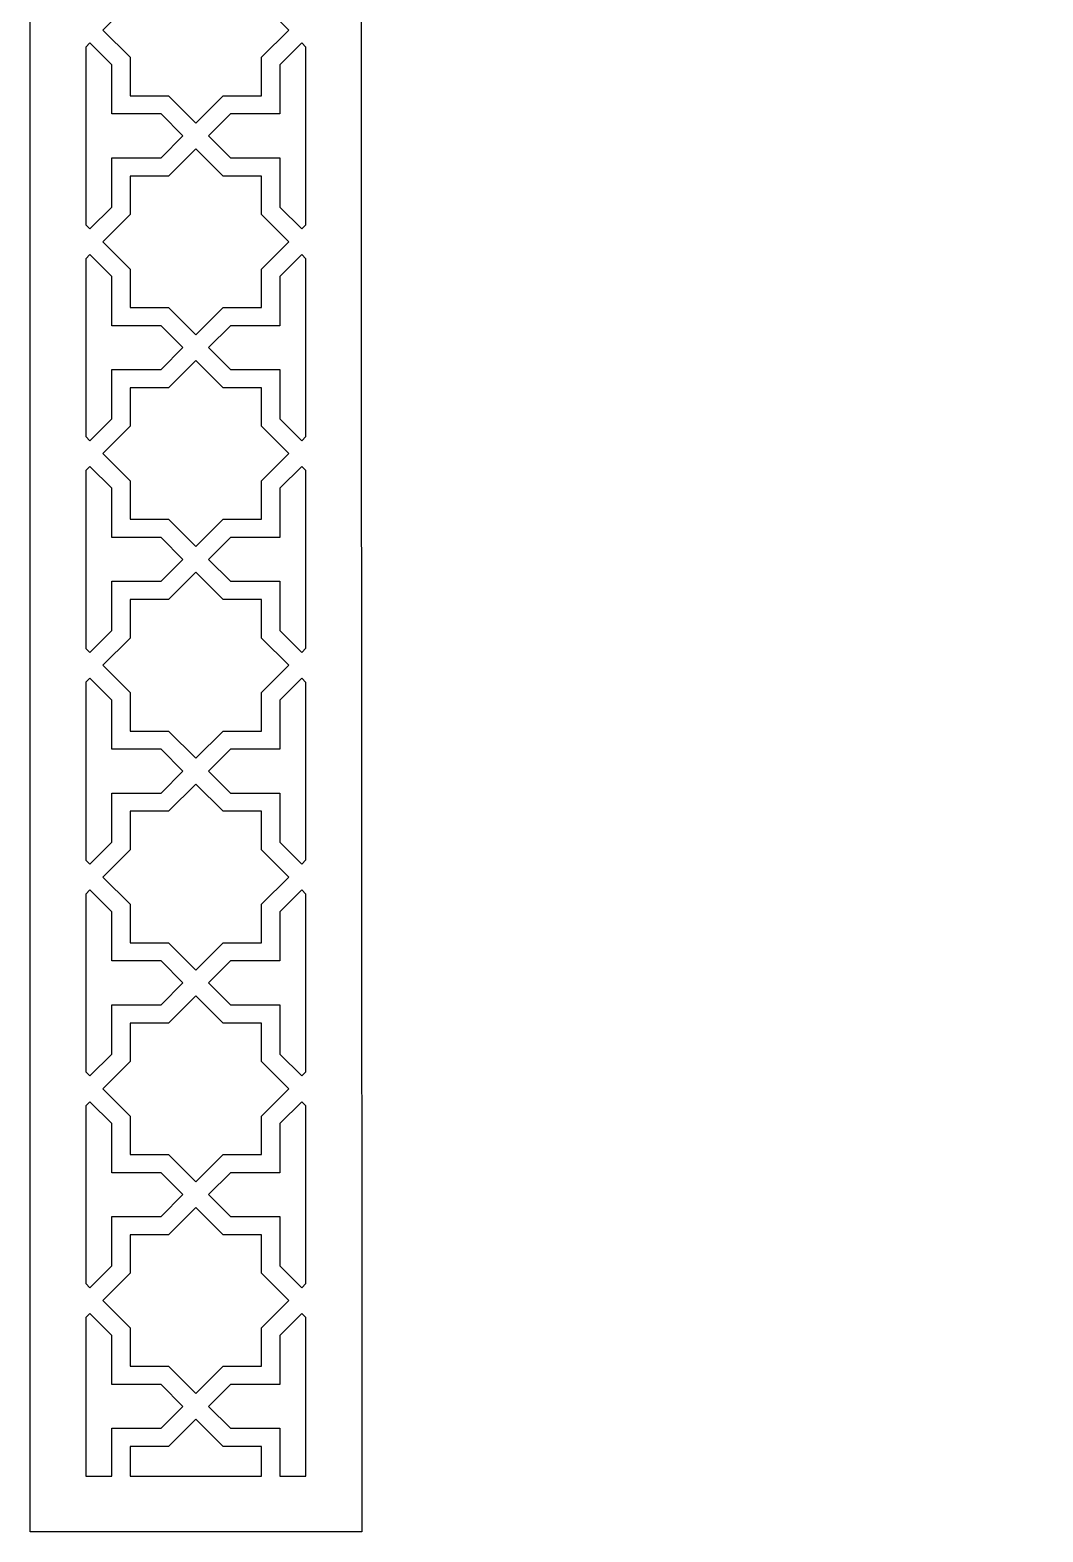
# Model space of a CAD drawing. Header units: millimetres. Extents: x -71 to 72, y -100 to 100.
# Drawn here: x -71.3 to 0.2, y -99.8 to 6.1 of the extents above; entities that cross this region are included whole.
import ezdxf

# ---------------------------------------------------------------- set-up
doc = ezdxf.new("R2010")
doc.units = ezdxf.units.MM
doc.header["$MEASUREMENT"] = 0
doc.layers.add('layer 1', color=7, linetype='Continuous')

msp = doc.modelspace()

# ---------------------------------------------------------------- linework, layer by layer
at = {"layer": 'layer 1', "color": 250}
for points, knots in [([(-71.2611, 100.1639), (-71.2611, 78.5156), (-71.2611, -66.9127), (-71.2611, -99.8361), (-71.2611, -99.8361), (-68.6245, -99.8361), (-50.7759, -99.8361), (-47.8685, -99.8361), (-47.8685, -99.8361), (-47.8685, 31.6089), (-48.193, 22.2317), (-47.2222, 26.9088), (-47.2222, 26.9088), (-47.2222, 26.9088), (-47.2222, 26.9088), (-47.2222, 26.9088), (-47.2222, 26.9088), (-46.9427, 28.2565), (-46.5496, 29.6513), (-46.1272, 30.8476), (-46.1272, 30.8476), (-46.1272, 30.8476), (-46.1273, 30.8476), (-46.1273, 30.8476), (-46.1273, 30.8476), (-44.639, 35.0647), (-42.3105, 38.7664), (-39.261, 41.8388), (-39.261, 41.8388), (-39.261, 41.8388), (-39.2611, 41.8388), (-39.2611, 41.8388), (-39.2611, 41.8388), (-37.6379, 43.4739), (-35.7635, 44.9189), (-33.8681, 46.2128), (-33.8681, 46.2128), (-33.8681, 46.2128), (-33.8681, 46.2128), (-33.8681, 46.2128), (-33.8681, 46.2128), (-21.5949, 54.5959), (-9.592, 54.6717), (0.1676, 66.4337), (0.1676, 66.4337), (1.6574, 64.6384), (3.2001, 63.1225), (4.7854, 61.801), (4.7854, 61.801), (4.7854, 61.801), (4.7854, 61.801), (4.7854, 61.801), (4.7854, 61.801), (9.9113, 57.5289), (15.3444, 55.4221), (21.4634, 52.8345), (21.4634, 52.8345), (21.4634, 52.8345), (21.4634, 52.8345), (21.4634, 52.8345), (21.4634, 52.8345), (26.3155, 50.7831), (30.1837, 48.9582), (34.2029, 46.2128), (34.2029, 46.2128), (34.2029, 46.2128), (34.2029, 46.2128), (34.2029, 46.2128), (34.2029, 46.2128), (34.7776, 45.8202), (35.3529, 45.4149), (35.9287, 44.9834), (35.9287, 44.9834), (35.9287, 44.9834), (35.9287, 44.9838), (35.9287, 44.9838), (35.9287, 44.9838), (37.4174, 43.8686), (38.717, 42.7242), (39.5961, 41.8388), (39.5961, 41.8388), (39.5961, 41.8388), (39.5958, 41.8388), (39.5958, 41.8388), (39.5958, 41.8388), (43.6492, 37.755), (46.3783, 32.5921), (47.5573, 26.9088), (47.5573, 26.9088), (47.5573, 26.9088), (47.5569, 26.9088), (47.5569, 26.9088), (47.5569, 26.9088), (48.4293, 22.7055), (48.2032, 32.2608), (48.2032, -99.8361), (48.2032, -99.8361), (61.7541, -99.8361), (57.9819, -99.8361), (71.5959, -99.8361), (71.5959, -99.8361), (71.5959, -92.9121), (71.5959, 92.2475), (71.5959, 100.1639), (71.5959, 100.1639), (65.1941, 100.1639), (-65.1562, 100.1639), (-71.2611, 100.1639)], [0, 0, 0, 0, 0.03571429, 0.03571429, 0.03571429, 0.03571429, 0.07142857, 0.07142857, 0.07142857, 0.07142857, 0.10714286, 0.10714286, 0.10714286, 0.10714286, 0.14285714, 0.14285714, 0.14285714, 0.14285714, 0.17857143, 0.17857143, 0.17857143, 0.17857143, 0.21428571, 0.21428571, 0.21428571, 0.21428571, 0.25, 0.25, 0.25, 0.25, 0.28571429, 0.28571429, 0.28571429, 0.28571429, 0.32142857, 0.32142857, 0.32142857, 0.32142857, 0.35714286, 0.35714286, 0.35714286, 0.35714286, 0.39285714, 0.39285714, 0.39285714, 0.39285714, 0.42857143, 0.42857143, 0.42857143, 0.42857143, 0.46428571, 0.46428571, 0.46428571, 0.46428571, 0.5, 0.5, 0.5, 0.5, 0.53571429, 0.53571429, 0.53571429, 0.53571429, 0.57142857, 0.57142857, 0.57142857, 0.57142857, 0.60714286, 0.60714286, 0.60714286, 0.60714286, 0.64285714, 0.64285714, 0.64285714, 0.64285714, 0.67857143, 0.67857143, 0.67857143, 0.67857143, 0.71428571, 0.71428571, 0.71428571, 0.71428571, 0.75, 0.75, 0.75, 0.75, 0.78571429, 0.78571429, 0.78571429, 0.78571429, 0.82142857, 0.82142857, 0.82142857, 0.82142857, 0.85714286, 0.85714286, 0.85714286, 0.85714286, 0.89285714, 0.89285714, 0.89285714, 0.89285714, 0.92857143, 0.92857143, 0.92857143, 0.92857143, 1, 1, 1, 1]), ([(-53.0129, 6.0576), (-53.0129, 6.0576), (-54.9334, 4.1367), (-54.9334, 4.1367), (-54.9334, 4.1367), (-54.9334, 4.1367), (-54.9334, 1.4238), (-54.9334, 1.4238), (-54.9334, 1.4238), (-54.9334, 1.4238), (-57.6509, 1.4238), (-57.6509, 1.4238), (-57.6509, 1.4238), (-57.6509, 1.4238), (-59.5716, -0.4971), (-59.5716, -0.4971), (-59.5716, -0.4971), (-59.5716, -0.4971), (-61.4925, 1.4238), (-61.4925, 1.4238), (-61.4925, 1.4238), (-61.4925, 1.4238), (-64.2055, 1.4238), (-64.2055, 1.4238), (-64.2055, 1.4238), (-64.2055, 1.4238), (-64.2055, 4.1367), (-64.2055, 4.1367), (-64.2055, 4.1367), (-64.2055, 4.1367), (-66.1262, 6.0576), (-66.1262, 6.0576), (-66.1262, 6.0576), (-66.1262, 6.0576), (-64.2055, 7.9781), (-64.2055, 7.9781), (-64.2055, 7.9781), (-64.2055, 7.9781), (-64.2055, 10.6955), (-64.2055, 10.6955), (-64.2055, 10.6955), (-64.2055, 10.6955), (-61.4925, 10.6955), (-61.4925, 10.6955), (-61.4925, 10.6955), (-61.4925, 10.6955), (-59.5716, 12.6164), (-59.5716, 12.6164), (-59.5716, 12.6164), (-59.5716, 12.6164), (-57.6509, 10.6955), (-57.6509, 10.6955), (-57.6509, 10.6955), (-57.6509, 10.6955), (-54.9334, 10.6955), (-54.9334, 10.6955), (-54.9334, 10.6955), (-54.9334, 10.6955), (-54.9334, 7.9781), (-54.9334, 7.9781), (-54.9334, 7.9781), (-54.9334, 7.9781), (-53.0129, 6.0576), (-53.0129, 6.0576)], [0, 0, 0, 0, 0.05882353, 0.05882353, 0.05882353, 0.05882353, 0.11764706, 0.11764706, 0.11764706, 0.11764706, 0.17647059, 0.17647059, 0.17647059, 0.17647059, 0.23529412, 0.23529412, 0.23529412, 0.23529412, 0.29411765, 0.29411765, 0.29411765, 0.29411765, 0.35294118, 0.35294118, 0.35294118, 0.35294118, 0.41176471, 0.41176471, 0.41176471, 0.41176471, 0.47058824, 0.47058824, 0.47058824, 0.47058824, 0.52941176, 0.52941176, 0.52941176, 0.52941176, 0.58823529, 0.58823529, 0.58823529, 0.58823529, 0.64705882, 0.64705882, 0.64705882, 0.64705882, 0.70588235, 0.70588235, 0.70588235, 0.70588235, 0.76470588, 0.76470588, 0.76470588, 0.76470588, 0.82352941, 0.82352941, 0.82352941, 0.82352941, 0.88235294, 0.88235294, 0.88235294, 0.88235294, 1, 1, 1, 1]), ([(-67.3232, 4.8616), (-67.3232, 4.8616), (-67.0344, 5.1506), (-67.0344, 5.1506), (-67.0344, 5.1506), (-67.0344, 5.1506), (-65.4892, 3.605), (-65.4892, 3.605), (-65.4892, 3.605), (-65.4892, 3.605), (-65.4892, 0.1401), (-65.4892, 0.1401), (-65.4892, 0.1401), (-65.4892, 0.1401), (-62.024, 0.1401), (-62.024, 0.1401), (-62.024, 0.1401), (-62.024, 0.1401), (-60.4786, -1.4051), (-60.4786, -1.4051), (-60.4786, -1.4051), (-60.4786, -1.4051), (-62.024, -2.9506), (-62.024, -2.9506), (-62.024, -2.9506), (-62.024, -2.9506), (-65.4892, -2.9506), (-65.4892, -2.9506), (-65.4892, -2.9506), (-65.4892, -2.9506), (-65.4892, -6.4202), (-65.4892, -6.4202), (-65.4892, -6.4202), (-65.4892, -6.4202), (-67.0344, -7.9654), (-67.0344, -7.9654), (-67.0344, -7.9654), (-67.0344, -7.9654), (-67.3232, -7.6764), (-67.3232, -7.6764), (-67.3232, -7.6764), (-67.3232, -3.139), (-67.3232, 0.3327), (-67.3232, 4.8616)], [0, 0, 0, 0, 0.08333333, 0.08333333, 0.08333333, 0.08333333, 0.16666667, 0.16666667, 0.16666667, 0.16666667, 0.25, 0.25, 0.25, 0.25, 0.33333333, 0.33333333, 0.33333333, 0.33333333, 0.41666667, 0.41666667, 0.41666667, 0.41666667, 0.5, 0.5, 0.5, 0.5, 0.58333333, 0.58333333, 0.58333333, 0.58333333, 0.66666667, 0.66666667, 0.66666667, 0.66666667, 0.75, 0.75, 0.75, 0.75, 0.83333333, 0.83333333, 0.83333333, 0.83333333, 1, 1, 1, 1]), ([(-51.8062, -7.6669), (-51.8062, -7.6669), (-52.1046, -7.9654), (-52.1046, -7.9654), (-52.1046, -7.9654), (-52.1046, -7.9654), (-53.6498, -6.4202), (-53.6498, -6.4202), (-53.6498, -6.4202), (-53.6498, -6.4202), (-53.6498, -2.9506), (-53.6498, -2.9506), (-53.6498, -2.9506), (-53.6498, -2.9506), (-57.1194, -2.9506), (-57.1194, -2.9506), (-57.1194, -2.9506), (-57.1194, -2.9506), (-58.6646, -1.4051), (-58.6646, -1.4051), (-58.6646, -1.4051), (-58.6646, -1.4051), (-57.1194, 0.1401), (-57.1194, 0.1401), (-57.1194, 0.1401), (-57.1194, 0.1401), (-53.6498, 0.1401), (-53.6498, 0.1401), (-53.6498, 0.1401), (-53.6498, 0.1401), (-53.6498, 3.605), (-53.6498, 3.605), (-53.6498, 3.605), (-53.6498, 3.605), (-52.1046, 5.1506), (-52.1046, 5.1506), (-52.1046, 5.1506), (-52.1046, 5.1506), (-51.8062, 4.8521), (-51.8062, 4.8521), (-51.8062, 4.8521), (-51.8062, 0.3168), (-51.8062, -3.1475), (-51.8062, -7.6669)], [0, 0, 0, 0, 0.08333333, 0.08333333, 0.08333333, 0.08333333, 0.16666667, 0.16666667, 0.16666667, 0.16666667, 0.25, 0.25, 0.25, 0.25, 0.33333333, 0.33333333, 0.33333333, 0.33333333, 0.41666667, 0.41666667, 0.41666667, 0.41666667, 0.5, 0.5, 0.5, 0.5, 0.58333333, 0.58333333, 0.58333333, 0.58333333, 0.66666667, 0.66666667, 0.66666667, 0.66666667, 0.75, 0.75, 0.75, 0.75, 0.83333333, 0.83333333, 0.83333333, 0.83333333, 1, 1, 1, 1]), ([(-53.0129, -8.8723), (-53.0129, -8.8723), (-54.9334, -10.7932), (-54.9334, -10.7932), (-54.9334, -10.7932), (-54.9334, -10.7932), (-54.9334, -13.5061), (-54.9334, -13.5061), (-54.9334, -13.5061), (-54.9334, -13.5061), (-57.6509, -13.5061), (-57.6509, -13.5061), (-57.6509, -13.5061), (-57.6509, -13.5061), (-59.5716, -15.427), (-59.5716, -15.427), (-59.5716, -15.427), (-59.5716, -15.427), (-61.4925, -13.5061), (-61.4925, -13.5061), (-61.4925, -13.5061), (-61.4925, -13.5061), (-64.2055, -13.5061), (-64.2055, -13.5061), (-64.2055, -13.5061), (-64.2055, -13.5061), (-64.2055, -10.7932), (-64.2055, -10.7932), (-64.2055, -10.7932), (-64.2055, -10.7932), (-66.1262, -8.8723), (-66.1262, -8.8723), (-66.1262, -8.8723), (-66.1262, -8.8723), (-64.2055, -6.9515), (-64.2055, -6.9515), (-64.2055, -6.9515), (-64.2055, -6.9515), (-64.2055, -4.234), (-64.2055, -4.234), (-64.2055, -4.234), (-64.2055, -4.234), (-61.4925, -4.234), (-61.4925, -4.234), (-61.4925, -4.234), (-61.4925, -4.234), (-59.5716, -2.3135), (-59.5716, -2.3135), (-59.5716, -2.3135), (-59.5716, -2.3135), (-57.6509, -4.234), (-57.6509, -4.234), (-57.6509, -4.234), (-57.6509, -4.234), (-54.9334, -4.234), (-54.9334, -4.234), (-54.9334, -4.234), (-54.9334, -4.234), (-54.9334, -6.9515), (-54.9334, -6.9515), (-54.9334, -6.9515), (-54.9334, -6.9515), (-53.0129, -8.8723), (-53.0129, -8.8723)], [0, 0, 0, 0, 0.05882353, 0.05882353, 0.05882353, 0.05882353, 0.11764706, 0.11764706, 0.11764706, 0.11764706, 0.17647059, 0.17647059, 0.17647059, 0.17647059, 0.23529412, 0.23529412, 0.23529412, 0.23529412, 0.29411765, 0.29411765, 0.29411765, 0.29411765, 0.35294118, 0.35294118, 0.35294118, 0.35294118, 0.41176471, 0.41176471, 0.41176471, 0.41176471, 0.47058824, 0.47058824, 0.47058824, 0.47058824, 0.52941176, 0.52941176, 0.52941176, 0.52941176, 0.58823529, 0.58823529, 0.58823529, 0.58823529, 0.64705882, 0.64705882, 0.64705882, 0.64705882, 0.70588235, 0.70588235, 0.70588235, 0.70588235, 0.76470588, 0.76470588, 0.76470588, 0.76470588, 0.82352941, 0.82352941, 0.82352941, 0.82352941, 0.88235294, 0.88235294, 0.88235294, 0.88235294, 1, 1, 1, 1]), ([(-67.3232, -10.0683), (-67.3232, -10.0683), (-67.0344, -9.7793), (-67.0344, -9.7793), (-67.0344, -9.7793), (-67.0344, -9.7793), (-65.4892, -11.3245), (-65.4892, -11.3245), (-65.4892, -11.3245), (-65.4892, -11.3245), (-65.4892, -14.7898), (-65.4892, -14.7898), (-65.4892, -14.7898), (-65.4892, -14.7898), (-62.024, -14.7898), (-62.024, -14.7898), (-62.024, -14.7898), (-62.024, -14.7898), (-60.4786, -16.335), (-60.4786, -16.335), (-60.4786, -16.335), (-60.4786, -16.335), (-60.4785, -16.335), (-60.4785, -16.335), (-60.4785, -16.335), (-60.4785, -16.335), (-62.024, -17.8802), (-62.024, -17.8802), (-62.024, -17.8802), (-62.024, -17.8802), (-65.4892, -17.8802), (-65.4892, -17.8802), (-65.4892, -17.8802), (-65.4892, -17.8802), (-65.4892, -21.3497), (-65.4892, -21.3497), (-65.4892, -21.3497), (-65.4892, -21.3497), (-67.0344, -22.8949), (-67.0344, -22.8949), (-67.0344, -22.8949), (-67.0344, -22.8949), (-67.3232, -22.606), (-67.3232, -22.606), (-67.3232, -22.606), (-67.3232, -18.0686), (-67.3232, -14.5969), (-67.3232, -10.0683)], [0, 0, 0, 0, 0.07692308, 0.07692308, 0.07692308, 0.07692308, 0.15384615, 0.15384615, 0.15384615, 0.15384615, 0.23076923, 0.23076923, 0.23076923, 0.23076923, 0.30769231, 0.30769231, 0.30769231, 0.30769231, 0.38461538, 0.38461538, 0.38461538, 0.38461538, 0.46153846, 0.46153846, 0.46153846, 0.46153846, 0.53846154, 0.53846154, 0.53846154, 0.53846154, 0.61538462, 0.61538462, 0.61538462, 0.61538462, 0.69230769, 0.69230769, 0.69230769, 0.69230769, 0.76923077, 0.76923077, 0.76923077, 0.76923077, 0.84615385, 0.84615385, 0.84615385, 0.84615385, 1, 1, 1, 1]), ([(-51.8062, -22.5968), (-51.8062, -22.5968), (-52.1046, -22.8949), (-52.1046, -22.8949), (-52.1046, -22.8949), (-52.1046, -22.8949), (-53.6498, -21.3497), (-53.6498, -21.3497), (-53.6498, -21.3497), (-53.6498, -21.3497), (-53.6498, -17.8802), (-53.6498, -17.8802), (-53.6498, -17.8802), (-53.6498, -17.8802), (-57.1194, -17.8802), (-57.1194, -17.8802), (-57.1194, -17.8802), (-57.1194, -17.8802), (-58.6646, -16.335), (-58.6646, -16.335), (-58.6646, -16.335), (-58.6646, -16.335), (-57.1194, -14.7898), (-57.1194, -14.7898), (-57.1194, -14.7898), (-57.1194, -14.7898), (-53.6498, -14.7898), (-53.6498, -14.7898), (-53.6498, -14.7898), (-53.6498, -14.7898), (-53.6498, -11.3245), (-53.6498, -11.3245), (-53.6498, -11.3245), (-53.6498, -11.3245), (-52.1046, -9.7793), (-52.1046, -9.7793), (-52.1046, -9.7793), (-52.1046, -9.7793), (-52.1046, -9.7793), (-52.1046, -9.7793), (-52.1046, -9.7793), (-52.1046, -9.7793), (-51.8062, -10.0778), (-51.8062, -10.0778), (-51.8062, -10.0778), (-51.8062, -14.6096), (-51.8062, -18.0664), (-51.8062, -22.5968)], [0, 0, 0, 0, 0.07692308, 0.07692308, 0.07692308, 0.07692308, 0.15384615, 0.15384615, 0.15384615, 0.15384615, 0.23076923, 0.23076923, 0.23076923, 0.23076923, 0.30769231, 0.30769231, 0.30769231, 0.30769231, 0.38461538, 0.38461538, 0.38461538, 0.38461538, 0.46153846, 0.46153846, 0.46153846, 0.46153846, 0.53846154, 0.53846154, 0.53846154, 0.53846154, 0.61538462, 0.61538462, 0.61538462, 0.61538462, 0.69230769, 0.69230769, 0.69230769, 0.69230769, 0.76923077, 0.76923077, 0.76923077, 0.76923077, 0.84615385, 0.84615385, 0.84615385, 0.84615385, 1, 1, 1, 1]), ([(-53.0129, -23.8019), (-53.0129, -23.8019), (-54.9334, -25.7228), (-54.9334, -25.7228), (-54.9334, -25.7228), (-54.9334, -25.7228), (-54.9334, -28.436), (-54.9334, -28.436), (-54.9334, -28.436), (-54.9334, -28.436), (-57.6509, -28.436), (-57.6509, -28.436), (-57.6509, -28.436), (-57.6509, -28.436), (-59.5716, -30.3565), (-59.5716, -30.3565), (-59.5716, -30.3565), (-59.5716, -30.3565), (-61.4925, -28.436), (-61.4925, -28.436), (-61.4925, -28.436), (-61.4925, -28.436), (-64.2055, -28.436), (-64.2055, -28.436), (-64.2055, -28.436), (-64.2055, -28.436), (-64.2055, -25.7228), (-64.2055, -25.7228), (-64.2055, -25.7228), (-64.2055, -25.7228), (-66.1262, -23.8019), (-66.1262, -23.8019), (-66.1262, -23.8019), (-66.1262, -23.8019), (-64.2055, -21.8814), (-64.2055, -21.8814), (-64.2055, -21.8814), (-64.2055, -21.8814), (-64.2055, -19.1639), (-64.2055, -19.1639), (-64.2055, -19.1639), (-64.2055, -19.1639), (-61.4925, -19.1639), (-61.4925, -19.1639), (-61.4925, -19.1639), (-61.4925, -19.1639), (-59.5716, -17.2431), (-59.5716, -17.2431), (-59.5716, -17.2431), (-59.5716, -17.2431), (-57.6509, -19.1639), (-57.6509, -19.1639), (-57.6509, -19.1639), (-57.6509, -19.1639), (-54.9334, -19.1639), (-54.9334, -19.1639), (-54.9334, -19.1639), (-54.9334, -19.1639), (-54.9334, -21.8814), (-54.9334, -21.8814), (-54.9334, -21.8814), (-54.9334, -21.8814), (-53.0129, -23.8019), (-53.0129, -23.8019)], [0, 0, 0, 0, 0.05882353, 0.05882353, 0.05882353, 0.05882353, 0.11764706, 0.11764706, 0.11764706, 0.11764706, 0.17647059, 0.17647059, 0.17647059, 0.17647059, 0.23529412, 0.23529412, 0.23529412, 0.23529412, 0.29411765, 0.29411765, 0.29411765, 0.29411765, 0.35294118, 0.35294118, 0.35294118, 0.35294118, 0.41176471, 0.41176471, 0.41176471, 0.41176471, 0.47058824, 0.47058824, 0.47058824, 0.47058824, 0.52941176, 0.52941176, 0.52941176, 0.52941176, 0.58823529, 0.58823529, 0.58823529, 0.58823529, 0.64705882, 0.64705882, 0.64705882, 0.64705882, 0.70588235, 0.70588235, 0.70588235, 0.70588235, 0.76470588, 0.76470588, 0.76470588, 0.76470588, 0.82352941, 0.82352941, 0.82352941, 0.82352941, 0.88235294, 0.88235294, 0.88235294, 0.88235294, 1, 1, 1, 1]), ([(-67.3232, -24.9978), (-67.3232, -24.9978), (-67.0344, -24.7089), (-67.0344, -24.7089), (-67.0344, -24.7089), (-67.0344, -24.7089), (-65.4892, -26.2544), (-65.4892, -26.2544), (-65.4892, -26.2544), (-65.4892, -26.2544), (-65.4892, -29.7194), (-65.4892, -29.7194), (-65.4892, -29.7194), (-65.4892, -29.7194), (-62.024, -29.7194), (-62.024, -29.7194), (-62.024, -29.7194), (-62.024, -29.7194), (-60.4786, -31.2646), (-60.4786, -31.2646), (-60.4786, -31.2646), (-60.4786, -31.2646), (-62.024, -32.8101), (-62.024, -32.8101), (-62.024, -32.8101), (-62.024, -32.8101), (-65.4892, -32.8101), (-65.4892, -32.8101), (-65.4892, -32.8101), (-65.4892, -32.8101), (-65.4892, -36.2797), (-65.4892, -36.2797), (-65.4892, -36.2797), (-65.4892, -36.2797), (-67.0344, -37.8248), (-67.0344, -37.8248), (-67.0344, -37.8248), (-67.0344, -37.8248), (-67.3232, -37.5359), (-67.3232, -37.5359), (-67.3232, -37.5359), (-67.3232, -32.9985), (-67.3232, -29.5268), (-67.3232, -24.9978)], [0, 0, 0, 0, 0.08333333, 0.08333333, 0.08333333, 0.08333333, 0.16666667, 0.16666667, 0.16666667, 0.16666667, 0.25, 0.25, 0.25, 0.25, 0.33333333, 0.33333333, 0.33333333, 0.33333333, 0.41666667, 0.41666667, 0.41666667, 0.41666667, 0.5, 0.5, 0.5, 0.5, 0.58333333, 0.58333333, 0.58333333, 0.58333333, 0.66666667, 0.66666667, 0.66666667, 0.66666667, 0.75, 0.75, 0.75, 0.75, 0.83333333, 0.83333333, 0.83333333, 0.83333333, 1, 1, 1, 1]), ([(-51.8062, -37.5264), (-51.8062, -37.5264), (-52.1046, -37.8245), (-52.1046, -37.8245), (-52.1046, -37.8245), (-52.1046, -37.8245), (-52.1046, -37.8248), (-52.1046, -37.8248), (-52.1046, -37.8248), (-52.1046, -37.8248), (-53.6498, -36.2797), (-53.6498, -36.2797), (-53.6498, -36.2797), (-53.6498, -36.2797), (-53.6498, -32.8101), (-53.6498, -32.8101), (-53.6498, -32.8101), (-53.6498, -32.8101), (-57.1194, -32.8101), (-57.1194, -32.8101), (-57.1194, -32.8101), (-57.1194, -32.8101), (-58.6646, -31.2646), (-58.6646, -31.2646), (-58.6646, -31.2646), (-58.6646, -31.2646), (-57.1194, -29.7194), (-57.1194, -29.7194), (-57.1194, -29.7194), (-57.1194, -29.7194), (-53.6498, -29.7194), (-53.6498, -29.7194), (-53.6498, -29.7194), (-53.6498, -29.7194), (-53.6498, -26.2544), (-53.6498, -26.2544), (-53.6498, -26.2544), (-53.6498, -26.2544), (-52.1046, -24.7089), (-52.1046, -24.7089), (-52.1046, -24.7089), (-52.1046, -24.7089), (-51.8062, -25.0073), (-51.8062, -25.0073), (-51.8062, -25.0073), (-51.8062, -29.5395), (-51.8062, -32.9964), (-51.8062, -37.5264)], [0, 0, 0, 0, 0.07692308, 0.07692308, 0.07692308, 0.07692308, 0.15384615, 0.15384615, 0.15384615, 0.15384615, 0.23076923, 0.23076923, 0.23076923, 0.23076923, 0.30769231, 0.30769231, 0.30769231, 0.30769231, 0.38461538, 0.38461538, 0.38461538, 0.38461538, 0.46153846, 0.46153846, 0.46153846, 0.46153846, 0.53846154, 0.53846154, 0.53846154, 0.53846154, 0.61538462, 0.61538462, 0.61538462, 0.61538462, 0.69230769, 0.69230769, 0.69230769, 0.69230769, 0.76923077, 0.76923077, 0.76923077, 0.76923077, 0.84615385, 0.84615385, 0.84615385, 0.84615385, 1, 1, 1, 1]), ([(-53.0129, -38.7318), (-53.0129, -38.7318), (-54.9334, -40.6527), (-54.9334, -40.6527), (-54.9334, -40.6527), (-54.9334, -40.6527), (-54.9334, -43.3655), (-54.9334, -43.3655), (-54.9334, -43.3655), (-54.9334, -43.3655), (-57.6509, -43.3655), (-57.6509, -43.3655), (-57.6509, -43.3655), (-57.6509, -43.3655), (-59.5716, -45.2861), (-59.5716, -45.2861), (-59.5716, -45.2861), (-59.5716, -45.2861), (-61.4925, -43.3655), (-61.4925, -43.3655), (-61.4925, -43.3655), (-61.4925, -43.3655), (-64.2055, -43.3655), (-64.2055, -43.3655), (-64.2055, -43.3655), (-64.2055, -43.3655), (-64.2055, -40.6527), (-64.2055, -40.6527), (-64.2055, -40.6527), (-64.2055, -40.6527), (-66.1262, -38.7318), (-66.1262, -38.7318), (-66.1262, -38.7318), (-66.1262, -38.7318), (-64.2055, -36.8113), (-64.2055, -36.8113), (-64.2055, -36.8113), (-64.2055, -36.8113), (-64.2055, -34.0935), (-64.2055, -34.0935), (-64.2055, -34.0935), (-64.2055, -34.0935), (-61.4925, -34.0935), (-61.4925, -34.0935), (-61.4925, -34.0935), (-61.4925, -34.0935), (-59.5716, -32.173), (-59.5716, -32.173), (-59.5716, -32.173), (-59.5716, -32.173), (-57.6509, -34.0935), (-57.6509, -34.0935), (-57.6509, -34.0935), (-57.6509, -34.0935), (-54.9334, -34.0935), (-54.9334, -34.0935), (-54.9334, -34.0935), (-54.9334, -34.0935), (-54.9334, -36.8113), (-54.9334, -36.8113), (-54.9334, -36.8113), (-54.9334, -36.8113), (-53.0129, -38.7318), (-53.0129, -38.7318)], [0, 0, 0, 0, 0.05882353, 0.05882353, 0.05882353, 0.05882353, 0.11764706, 0.11764706, 0.11764706, 0.11764706, 0.17647059, 0.17647059, 0.17647059, 0.17647059, 0.23529412, 0.23529412, 0.23529412, 0.23529412, 0.29411765, 0.29411765, 0.29411765, 0.29411765, 0.35294118, 0.35294118, 0.35294118, 0.35294118, 0.41176471, 0.41176471, 0.41176471, 0.41176471, 0.47058824, 0.47058824, 0.47058824, 0.47058824, 0.52941176, 0.52941176, 0.52941176, 0.52941176, 0.58823529, 0.58823529, 0.58823529, 0.58823529, 0.64705882, 0.64705882, 0.64705882, 0.64705882, 0.70588235, 0.70588235, 0.70588235, 0.70588235, 0.76470588, 0.76470588, 0.76470588, 0.76470588, 0.82352941, 0.82352941, 0.82352941, 0.82352941, 0.88235294, 0.88235294, 0.88235294, 0.88235294, 1, 1, 1, 1]), ([(-67.3232, -39.9277), (-67.3232, -39.9277), (-67.0344, -39.6388), (-67.0344, -39.6388), (-67.0344, -39.6388), (-67.0344, -39.6388), (-65.4892, -41.184), (-65.4892, -41.184), (-65.4892, -41.184), (-65.4892, -41.184), (-65.4892, -44.6493), (-65.4892, -44.6493), (-65.4892, -44.6493), (-65.4892, -44.6493), (-62.024, -44.6493), (-62.024, -44.6493), (-62.024, -44.6493), (-62.024, -44.6493), (-60.4786, -46.1945), (-60.4786, -46.1945), (-60.4786, -46.1945), (-60.4786, -46.1945), (-60.4786, -46.1945), (-60.4786, -46.1945), (-60.4786, -46.1945), (-60.4786, -46.1945), (-62.024, -47.7396), (-62.024, -47.7396), (-62.024, -47.7396), (-62.024, -47.7396), (-65.4892, -47.7396), (-65.4892, -47.7396), (-65.4892, -47.7396), (-65.4892, -47.7396), (-65.4892, -51.2096), (-65.4892, -51.2096), (-65.4892, -51.2096), (-65.4892, -51.2096), (-67.0344, -52.7547), (-67.0344, -52.7547), (-67.0344, -52.7547), (-67.0344, -52.7547), (-67.3232, -52.4658), (-67.3232, -52.4658), (-67.3232, -52.4658), (-67.3232, -47.928), (-67.3232, -44.4648), (-67.3232, -39.9277)], [0, 0, 0, 0, 0.07692308, 0.07692308, 0.07692308, 0.07692308, 0.15384615, 0.15384615, 0.15384615, 0.15384615, 0.23076923, 0.23076923, 0.23076923, 0.23076923, 0.30769231, 0.30769231, 0.30769231, 0.30769231, 0.38461538, 0.38461538, 0.38461538, 0.38461538, 0.46153846, 0.46153846, 0.46153846, 0.46153846, 0.53846154, 0.53846154, 0.53846154, 0.53846154, 0.61538462, 0.61538462, 0.61538462, 0.61538462, 0.69230769, 0.69230769, 0.69230769, 0.69230769, 0.76923077, 0.76923077, 0.76923077, 0.76923077, 0.84615385, 0.84615385, 0.84615385, 0.84615385, 1, 1, 1, 1]), ([(-51.8062, -52.4563), (-51.8062, -52.4563), (-52.1046, -52.7544), (-52.1046, -52.7544), (-52.1046, -52.7544), (-52.1046, -52.7544), (-52.1046, -52.7547), (-52.1046, -52.7547), (-52.1046, -52.7547), (-52.1046, -52.7547), (-53.6498, -51.2096), (-53.6498, -51.2096), (-53.6498, -51.2096), (-53.6498, -51.2096), (-53.6498, -47.7396), (-53.6498, -47.7396), (-53.6498, -47.7396), (-53.6498, -47.7396), (-57.1194, -47.7396), (-57.1194, -47.7396), (-57.1194, -47.7396), (-57.1194, -47.7396), (-58.6646, -46.1945), (-58.6646, -46.1945), (-58.6646, -46.1945), (-58.6646, -46.1945), (-58.6646, -46.1945), (-58.6646, -46.1945), (-58.6646, -46.1945), (-58.6646, -46.1945), (-57.1194, -44.6493), (-57.1194, -44.6493), (-57.1194, -44.6493), (-57.1194, -44.6493), (-53.6498, -44.6493), (-53.6498, -44.6493), (-53.6498, -44.6493), (-53.6498, -44.6493), (-53.6498, -41.184), (-53.6498, -41.184), (-53.6498, -41.184), (-53.6498, -41.184), (-52.1046, -39.6388), (-52.1046, -39.6388), (-52.1046, -39.6388), (-52.1046, -39.6388), (-51.8062, -39.9373), (-51.8062, -39.9373), (-51.8062, -39.9373), (-51.8062, -44.469), (-51.8062, -47.9259), (-51.8062, -52.4563)], [0, 0, 0, 0, 0.07142857, 0.07142857, 0.07142857, 0.07142857, 0.14285714, 0.14285714, 0.14285714, 0.14285714, 0.21428571, 0.21428571, 0.21428571, 0.21428571, 0.28571429, 0.28571429, 0.28571429, 0.28571429, 0.35714286, 0.35714286, 0.35714286, 0.35714286, 0.42857143, 0.42857143, 0.42857143, 0.42857143, 0.5, 0.5, 0.5, 0.5, 0.57142857, 0.57142857, 0.57142857, 0.57142857, 0.64285714, 0.64285714, 0.64285714, 0.64285714, 0.71428571, 0.71428571, 0.71428571, 0.71428571, 0.78571429, 0.78571429, 0.78571429, 0.78571429, 0.85714286, 0.85714286, 0.85714286, 0.85714286, 1, 1, 1, 1]), ([(-53.0129, -53.6614), (-53.0129, -53.6614), (-54.9334, -55.5822), (-54.9334, -55.5822), (-54.9334, -55.5822), (-54.9334, -55.5822), (-54.9334, -58.2955), (-54.9334, -58.2955), (-54.9334, -58.2955), (-54.9334, -58.2955), (-57.6509, -58.2955), (-57.6509, -58.2955), (-57.6509, -58.2955), (-57.6509, -58.2955), (-59.5716, -60.216), (-59.5716, -60.216), (-59.5716, -60.216), (-59.5716, -60.216), (-61.4925, -58.2955), (-61.4925, -58.2955), (-61.4925, -58.2955), (-61.4925, -58.2955), (-64.2055, -58.2955), (-64.2055, -58.2955), (-64.2055, -58.2955), (-64.2055, -58.2955), (-64.2055, -55.5822), (-64.2055, -55.5822), (-64.2055, -55.5822), (-64.2055, -55.5822), (-66.1262, -53.6614), (-66.1262, -53.6614), (-66.1262, -53.6614), (-66.1262, -53.6614), (-64.2055, -51.7408), (-64.2055, -51.7408), (-64.2055, -51.7408), (-64.2055, -51.7408), (-64.2055, -49.0234), (-64.2055, -49.0234), (-64.2055, -49.0234), (-64.2055, -49.0234), (-61.4925, -49.0234), (-61.4925, -49.0234), (-61.4925, -49.0234), (-61.4925, -49.0234), (-59.5716, -47.1025), (-59.5716, -47.1025), (-59.5716, -47.1025), (-59.5716, -47.1025), (-57.6509, -49.0234), (-57.6509, -49.0234), (-57.6509, -49.0234), (-57.6509, -49.0234), (-54.9334, -49.0234), (-54.9334, -49.0234), (-54.9334, -49.0234), (-54.9334, -49.0234), (-54.9334, -51.7408), (-54.9334, -51.7408), (-54.9334, -51.7408), (-54.9334, -51.7408), (-53.0129, -53.6614), (-53.0129, -53.6614)], [0, 0, 0, 0, 0.05882353, 0.05882353, 0.05882353, 0.05882353, 0.11764706, 0.11764706, 0.11764706, 0.11764706, 0.17647059, 0.17647059, 0.17647059, 0.17647059, 0.23529412, 0.23529412, 0.23529412, 0.23529412, 0.29411765, 0.29411765, 0.29411765, 0.29411765, 0.35294118, 0.35294118, 0.35294118, 0.35294118, 0.41176471, 0.41176471, 0.41176471, 0.41176471, 0.47058824, 0.47058824, 0.47058824, 0.47058824, 0.52941176, 0.52941176, 0.52941176, 0.52941176, 0.58823529, 0.58823529, 0.58823529, 0.58823529, 0.64705882, 0.64705882, 0.64705882, 0.64705882, 0.70588235, 0.70588235, 0.70588235, 0.70588235, 0.76470588, 0.76470588, 0.76470588, 0.76470588, 0.82352941, 0.82352941, 0.82352941, 0.82352941, 0.88235294, 0.88235294, 0.88235294, 0.88235294, 1, 1, 1, 1]), ([(-67.3232, -54.8573), (-67.3232, -54.8573), (-67.0344, -54.5684), (-67.0344, -54.5684), (-67.0344, -54.5684), (-67.0344, -54.5684), (-65.4892, -56.1139), (-65.4892, -56.1139), (-65.4892, -56.1139), (-65.4892, -56.1139), (-65.4892, -59.5789), (-65.4892, -59.5789), (-65.4892, -59.5789), (-65.4892, -59.5789), (-62.024, -59.5789), (-62.024, -59.5789), (-62.024, -59.5789), (-62.024, -59.5789), (-60.4786, -61.124), (-60.4786, -61.124), (-60.4786, -61.124), (-60.4786, -61.124), (-60.4785, -61.124), (-60.4785, -61.124), (-60.4785, -61.124), (-60.4785, -61.124), (-62.024, -62.6696), (-62.024, -62.6696), (-62.024, -62.6696), (-62.024, -62.6696), (-65.4892, -62.6696), (-65.4892, -62.6696), (-65.4892, -62.6696), (-65.4892, -62.6696), (-65.4892, -66.1391), (-65.4892, -66.1391), (-65.4892, -66.1391), (-65.4892, -66.1391), (-67.0344, -67.6843), (-67.0344, -67.6843), (-67.0344, -67.6843), (-67.0344, -67.6843), (-67.3232, -67.3953), (-67.3232, -67.3953), (-67.3232, -67.3953), (-67.3232, -62.8579), (-67.3232, -59.3862), (-67.3232, -54.8573)], [0, 0, 0, 0, 0.07692308, 0.07692308, 0.07692308, 0.07692308, 0.15384615, 0.15384615, 0.15384615, 0.15384615, 0.23076923, 0.23076923, 0.23076923, 0.23076923, 0.30769231, 0.30769231, 0.30769231, 0.30769231, 0.38461538, 0.38461538, 0.38461538, 0.38461538, 0.46153846, 0.46153846, 0.46153846, 0.46153846, 0.53846154, 0.53846154, 0.53846154, 0.53846154, 0.61538462, 0.61538462, 0.61538462, 0.61538462, 0.69230769, 0.69230769, 0.69230769, 0.69230769, 0.76923077, 0.76923077, 0.76923077, 0.76923077, 0.84615385, 0.84615385, 0.84615385, 0.84615385, 1, 1, 1, 1]), ([(-51.8062, -67.3858), (-51.8062, -67.3858), (-52.1046, -67.6843), (-52.1046, -67.6843), (-52.1046, -67.6843), (-52.1046, -67.6843), (-53.6498, -66.1391), (-53.6498, -66.1391), (-53.6498, -66.1391), (-53.6498, -66.1391), (-53.6498, -62.6696), (-53.6498, -62.6696), (-53.6498, -62.6696), (-53.6498, -62.6696), (-57.1194, -62.6696), (-57.1194, -62.6696), (-57.1194, -62.6696), (-57.1194, -62.6696), (-58.6646, -61.124), (-58.6646, -61.124), (-58.6646, -61.124), (-58.6646, -61.124), (-57.1194, -59.5789), (-57.1194, -59.5789), (-57.1194, -59.5789), (-57.1194, -59.5789), (-53.6498, -59.5789), (-53.6498, -59.5789), (-53.6498, -59.5789), (-53.6498, -59.5789), (-53.6498, -56.1139), (-53.6498, -56.1139), (-53.6498, -56.1139), (-53.6498, -56.1139), (-52.1046, -54.5684), (-52.1046, -54.5684), (-52.1046, -54.5684), (-52.1046, -54.5684), (-51.8062, -54.8668), (-51.8062, -54.8668), (-51.8062, -54.8668), (-51.8062, -59.3986), (-51.8062, -62.8558), (-51.8062, -67.3858)], [0, 0, 0, 0, 0.08333333, 0.08333333, 0.08333333, 0.08333333, 0.16666667, 0.16666667, 0.16666667, 0.16666667, 0.25, 0.25, 0.25, 0.25, 0.33333333, 0.33333333, 0.33333333, 0.33333333, 0.41666667, 0.41666667, 0.41666667, 0.41666667, 0.5, 0.5, 0.5, 0.5, 0.58333333, 0.58333333, 0.58333333, 0.58333333, 0.66666667, 0.66666667, 0.66666667, 0.66666667, 0.75, 0.75, 0.75, 0.75, 0.83333333, 0.83333333, 0.83333333, 0.83333333, 1, 1, 1, 1]), ([(-53.0129, -68.5913), (-53.0129, -68.5913), (-54.9334, -70.5122), (-54.9334, -70.5122), (-54.9334, -70.5122), (-54.9334, -70.5122), (-54.9334, -73.2254), (-54.9334, -73.2254), (-54.9334, -73.2254), (-54.9334, -73.2254), (-57.6509, -73.2254), (-57.6509, -73.2254), (-57.6509, -73.2254), (-57.6509, -73.2254), (-59.5716, -75.1459), (-59.5716, -75.1459), (-59.5716, -75.1459), (-59.5716, -75.1459), (-61.4925, -73.2254), (-61.4925, -73.2254), (-61.4925, -73.2254), (-61.4925, -73.2254), (-64.2055, -73.2254), (-64.2055, -73.2254), (-64.2055, -73.2254), (-64.2055, -73.2254), (-64.2055, -70.5122), (-64.2055, -70.5122), (-64.2055, -70.5122), (-64.2055, -70.5122), (-66.1262, -68.5913), (-66.1262, -68.5913), (-66.1262, -68.5913), (-66.1262, -68.5913), (-64.2055, -66.6707), (-64.2055, -66.6707), (-64.2055, -66.6707), (-64.2055, -66.6707), (-64.2055, -63.953), (-64.2055, -63.953), (-64.2055, -63.953), (-64.2055, -63.953), (-61.4925, -63.953), (-61.4925, -63.953), (-61.4925, -63.953), (-61.4925, -63.953), (-59.5716, -62.0324), (-59.5716, -62.0324), (-59.5716, -62.0324), (-59.5716, -62.0324), (-57.6509, -63.953), (-57.6509, -63.953), (-57.6509, -63.953), (-57.6509, -63.953), (-54.9334, -63.953), (-54.9334, -63.953), (-54.9334, -63.953), (-54.9334, -63.953), (-54.9334, -66.6707), (-54.9334, -66.6707), (-54.9334, -66.6707), (-54.9334, -66.6707), (-53.0129, -68.5913), (-53.0129, -68.5913)], [0, 0, 0, 0, 0.05882353, 0.05882353, 0.05882353, 0.05882353, 0.11764706, 0.11764706, 0.11764706, 0.11764706, 0.17647059, 0.17647059, 0.17647059, 0.17647059, 0.23529412, 0.23529412, 0.23529412, 0.23529412, 0.29411765, 0.29411765, 0.29411765, 0.29411765, 0.35294118, 0.35294118, 0.35294118, 0.35294118, 0.41176471, 0.41176471, 0.41176471, 0.41176471, 0.47058824, 0.47058824, 0.47058824, 0.47058824, 0.52941176, 0.52941176, 0.52941176, 0.52941176, 0.58823529, 0.58823529, 0.58823529, 0.58823529, 0.64705882, 0.64705882, 0.64705882, 0.64705882, 0.70588235, 0.70588235, 0.70588235, 0.70588235, 0.76470588, 0.76470588, 0.76470588, 0.76470588, 0.82352941, 0.82352941, 0.82352941, 0.82352941, 0.88235294, 0.88235294, 0.88235294, 0.88235294, 1, 1, 1, 1]), ([(-67.3232, -69.7872), (-67.3232, -69.7872), (-67.0344, -69.4983), (-67.0344, -69.4983), (-67.0344, -69.4983), (-67.0344, -69.4983), (-65.4892, -71.0434), (-65.4892, -71.0434), (-65.4892, -71.0434), (-65.4892, -71.0434), (-65.4892, -74.5087), (-65.4892, -74.5087), (-65.4892, -74.5087), (-65.4892, -74.5087), (-62.024, -74.5087), (-62.024, -74.5087), (-62.024, -74.5087), (-62.024, -74.5087), (-60.4786, -76.0539), (-60.4786, -76.0539), (-60.4786, -76.0539), (-60.4786, -76.0539), (-60.4786, -76.0539), (-60.4786, -76.0539), (-60.4786, -76.0539), (-60.4786, -76.0539), (-62.024, -77.5991), (-62.024, -77.5991), (-62.024, -77.5991), (-62.024, -77.5991), (-65.4892, -77.5991), (-65.4892, -77.5991), (-65.4892, -77.5991), (-65.4892, -77.5991), (-65.4892, -81.0686), (-65.4892, -81.0686), (-65.4892, -81.0686), (-65.4892, -81.0686), (-67.0344, -82.6138), (-67.0344, -82.6138), (-67.0344, -82.6138), (-67.0344, -82.6138), (-67.3232, -82.325), (-67.3232, -82.325), (-67.3232, -82.325), (-67.3232, -77.7875), (-67.3232, -74.3161), (-67.3232, -69.7872)], [0, 0, 0, 0, 0.07692308, 0.07692308, 0.07692308, 0.07692308, 0.15384615, 0.15384615, 0.15384615, 0.15384615, 0.23076923, 0.23076923, 0.23076923, 0.23076923, 0.30769231, 0.30769231, 0.30769231, 0.30769231, 0.38461538, 0.38461538, 0.38461538, 0.38461538, 0.46153846, 0.46153846, 0.46153846, 0.46153846, 0.53846154, 0.53846154, 0.53846154, 0.53846154, 0.61538462, 0.61538462, 0.61538462, 0.61538462, 0.69230769, 0.69230769, 0.69230769, 0.69230769, 0.76923077, 0.76923077, 0.76923077, 0.76923077, 0.84615385, 0.84615385, 0.84615385, 0.84615385, 1, 1, 1, 1]), ([(-51.8062, -82.3157), (-51.8062, -82.3157), (-52.1046, -82.6138), (-52.1046, -82.6138), (-52.1046, -82.6138), (-52.1046, -82.6138), (-53.6498, -81.0686), (-53.6498, -81.0686), (-53.6498, -81.0686), (-53.6498, -81.0686), (-53.6498, -77.5991), (-53.6498, -77.5991), (-53.6498, -77.5991), (-53.6498, -77.5991), (-57.1194, -77.5991), (-57.1194, -77.5991), (-57.1194, -77.5991), (-57.1194, -77.5991), (-58.6646, -76.0539), (-58.6646, -76.0539), (-58.6646, -76.0539), (-58.6646, -76.0539), (-58.6646, -76.0539), (-58.6646, -76.0539), (-58.6646, -76.0539), (-58.6646, -76.0539), (-57.1194, -74.5087), (-57.1194, -74.5087), (-57.1194, -74.5087), (-57.1194, -74.5087), (-53.6498, -74.5087), (-53.6498, -74.5087), (-53.6498, -74.5087), (-53.6498, -74.5087), (-53.6498, -71.0434), (-53.6498, -71.0434), (-53.6498, -71.0434), (-53.6498, -71.0434), (-52.1046, -69.4983), (-52.1046, -69.4983), (-52.1046, -69.4983), (-52.1046, -69.4983), (-51.8062, -69.7964), (-51.8062, -69.7964), (-51.8062, -69.7964), (-51.8062, -74.3285), (-51.8062, -77.7854), (-51.8062, -82.3157)], [0, 0, 0, 0, 0.07692308, 0.07692308, 0.07692308, 0.07692308, 0.15384615, 0.15384615, 0.15384615, 0.15384615, 0.23076923, 0.23076923, 0.23076923, 0.23076923, 0.30769231, 0.30769231, 0.30769231, 0.30769231, 0.38461538, 0.38461538, 0.38461538, 0.38461538, 0.46153846, 0.46153846, 0.46153846, 0.46153846, 0.53846154, 0.53846154, 0.53846154, 0.53846154, 0.61538462, 0.61538462, 0.61538462, 0.61538462, 0.69230769, 0.69230769, 0.69230769, 0.69230769, 0.76923077, 0.76923077, 0.76923077, 0.76923077, 0.84615385, 0.84615385, 0.84615385, 0.84615385, 1, 1, 1, 1]), ([(-53.0129, -83.5208), (-53.0129, -83.5208), (-54.9334, -85.4417), (-54.9334, -85.4417), (-54.9334, -85.4417), (-54.9334, -85.4417), (-54.9334, -88.1549), (-54.9334, -88.1549), (-54.9334, -88.1549), (-54.9334, -88.1549), (-57.6509, -88.1549), (-57.6509, -88.1549), (-57.6509, -88.1549), (-57.6509, -88.1549), (-59.5716, -90.0754), (-59.5716, -90.0754), (-59.5716, -90.0754), (-59.5716, -90.0754), (-61.4925, -88.1549), (-61.4925, -88.1549), (-61.4925, -88.1549), (-61.4925, -88.1549), (-64.2055, -88.1549), (-64.2055, -88.1549), (-64.2055, -88.1549), (-64.2055, -88.1549), (-64.2055, -85.4417), (-64.2055, -85.4417), (-64.2055, -85.4417), (-64.2055, -85.4417), (-66.1262, -83.5208), (-66.1262, -83.5208), (-66.1262, -83.5208), (-66.1262, -83.5208), (-64.2055, -81.6002), (-64.2055, -81.6002), (-64.2055, -81.6002), (-64.2055, -81.6002), (-64.2055, -78.8829), (-64.2055, -78.8829), (-64.2055, -78.8829), (-64.2055, -78.8829), (-61.4925, -78.8829), (-61.4925, -78.8829), (-61.4925, -78.8829), (-61.4925, -78.8829), (-59.5716, -76.9619), (-59.5716, -76.9619), (-59.5716, -76.9619), (-59.5716, -76.9619), (-57.6509, -78.8829), (-57.6509, -78.8829), (-57.6509, -78.8829), (-57.6509, -78.8829), (-54.9334, -78.8829), (-54.9334, -78.8829), (-54.9334, -78.8829), (-54.9334, -78.8829), (-54.9334, -81.6002), (-54.9334, -81.6002), (-54.9334, -81.6002), (-54.9334, -81.6002), (-53.0129, -83.5208), (-53.0129, -83.5208)], [0, 0, 0, 0, 0.05882353, 0.05882353, 0.05882353, 0.05882353, 0.11764706, 0.11764706, 0.11764706, 0.11764706, 0.17647059, 0.17647059, 0.17647059, 0.17647059, 0.23529412, 0.23529412, 0.23529412, 0.23529412, 0.29411765, 0.29411765, 0.29411765, 0.29411765, 0.35294118, 0.35294118, 0.35294118, 0.35294118, 0.41176471, 0.41176471, 0.41176471, 0.41176471, 0.47058824, 0.47058824, 0.47058824, 0.47058824, 0.52941176, 0.52941176, 0.52941176, 0.52941176, 0.58823529, 0.58823529, 0.58823529, 0.58823529, 0.64705882, 0.64705882, 0.64705882, 0.64705882, 0.70588235, 0.70588235, 0.70588235, 0.70588235, 0.76470588, 0.76470588, 0.76470588, 0.76470588, 0.82352941, 0.82352941, 0.82352941, 0.82352941, 0.88235294, 0.88235294, 0.88235294, 0.88235294, 1, 1, 1, 1]), ([(-67.3232, -84.7167), (-67.3232, -84.7167), (-67.0344, -84.4278), (-67.0344, -84.4278), (-67.0344, -84.4278), (-67.0344, -84.4278), (-65.4892, -85.9733), (-65.4892, -85.9733), (-65.4892, -85.9733), (-65.4892, -85.9733), (-65.4892, -89.4387), (-65.4892, -89.4387), (-65.4892, -89.4387), (-65.4892, -89.4387), (-62.024, -89.4387), (-62.024, -89.4387), (-62.024, -89.4387), (-62.024, -89.4387), (-60.4786, -90.9838), (-60.4786, -90.9838), (-60.4786, -90.9838), (-60.4786, -90.9838), (-60.4786, -90.9838), (-60.4786, -90.9838), (-60.4786, -90.9838), (-60.4786, -90.9838), (-62.024, -92.529), (-62.024, -92.529), (-62.024, -92.529), (-62.024, -92.529), (-65.4892, -92.529), (-65.4892, -92.529), (-65.4892, -92.529), (-65.4892, -92.529), (-65.4892, -95.8984), (-65.4892, -95.8984), (-65.4892, -95.8984), (-66.1734, -95.8984), (-66.6102, -95.8984), (-67.3232, -95.8984), (-67.3232, -95.8984), (-67.3232, -91.6302), (-67.3232, -88.9332), (-67.3232, -84.7167)], [0, 0, 0, 0, 0.08333333, 0.08333333, 0.08333333, 0.08333333, 0.16666667, 0.16666667, 0.16666667, 0.16666667, 0.25, 0.25, 0.25, 0.25, 0.33333333, 0.33333333, 0.33333333, 0.33333333, 0.41666667, 0.41666667, 0.41666667, 0.41666667, 0.5, 0.5, 0.5, 0.5, 0.58333333, 0.58333333, 0.58333333, 0.58333333, 0.66666667, 0.66666667, 0.66666667, 0.66666667, 0.75, 0.75, 0.75, 0.75, 0.83333333, 0.83333333, 0.83333333, 0.83333333, 1, 1, 1, 1]), ([(-51.8062, -95.8984), (-52.5286, -95.8984), (-52.9672, -95.8984), (-53.6498, -95.8984), (-53.6498, -95.8984), (-53.6498, -95.8984), (-53.6498, -92.529), (-53.6498, -92.529), (-53.6498, -92.529), (-53.6498, -92.529), (-57.1194, -92.529), (-57.1194, -92.529), (-57.1194, -92.529), (-57.1194, -92.529), (-58.6646, -90.9838), (-58.6646, -90.9838), (-58.6646, -90.9838), (-58.6646, -90.9838), (-58.6646, -90.9838), (-58.6646, -90.9838), (-58.6646, -90.9838), (-58.6646, -90.9838), (-57.1194, -89.4387), (-57.1194, -89.4387), (-57.1194, -89.4387), (-57.1194, -89.4387), (-53.6498, -89.4387), (-53.6498, -89.4387), (-53.6498, -89.4387), (-53.6498, -89.4387), (-53.6498, -85.9733), (-53.6498, -85.9733), (-53.6498, -85.9733), (-53.6498, -85.9733), (-52.1046, -84.4278), (-52.1046, -84.4278), (-52.1046, -84.4278), (-52.1046, -84.4278), (-52.1046, -84.4281), (-52.1046, -84.4281), (-52.1046, -84.4281), (-52.1046, -84.4281), (-51.8062, -84.7263), (-51.8062, -84.7263), (-51.8062, -84.7263), (-51.8062, -88.9402), (-51.8062, -91.6266), (-51.8062, -95.8984)], [0, 0, 0, 0, 0.07692308, 0.07692308, 0.07692308, 0.07692308, 0.15384615, 0.15384615, 0.15384615, 0.15384615, 0.23076923, 0.23076923, 0.23076923, 0.23076923, 0.30769231, 0.30769231, 0.30769231, 0.30769231, 0.38461538, 0.38461538, 0.38461538, 0.38461538, 0.46153846, 0.46153846, 0.46153846, 0.46153846, 0.53846154, 0.53846154, 0.53846154, 0.53846154, 0.61538462, 0.61538462, 0.61538462, 0.61538462, 0.69230769, 0.69230769, 0.69230769, 0.69230769, 0.76923077, 0.76923077, 0.76923077, 0.76923077, 0.84615385, 0.84615385, 0.84615385, 0.84615385, 1, 1, 1, 1]), ([(-64.2055, -93.8124), (-64.2055, -93.8124), (-61.4925, -93.8124), (-61.4925, -93.8124), (-61.4925, -93.8124), (-61.4925, -93.8124), (-59.5716, -91.8919), (-59.5716, -91.8919), (-59.5716, -91.8919), (-59.5716, -91.8919), (-57.6509, -93.8124), (-57.6509, -93.8124), (-57.6509, -93.8124), (-57.6509, -93.8124), (-54.9334, -93.8124), (-54.9334, -93.8124), (-54.9334, -93.8124), (-54.9334, -93.8124), (-54.9334, -95.8984), (-54.9334, -95.8984), (-54.9334, -95.8984), (-54.9334, -95.8984), (-64.2055, -95.8984), (-64.2055, -95.8984), (-64.2055, -95.8984), (-64.2055, -95.8984), (-64.2055, -93.8124), (-64.2055, -93.8124)], [0, 0, 0, 0, 0.125, 0.125, 0.125, 0.125, 0.25, 0.25, 0.25, 0.25, 0.375, 0.375, 0.375, 0.375, 0.5, 0.5, 0.5, 0.5, 0.625, 0.625, 0.625, 0.625, 0.75, 0.75, 0.75, 0.75, 1, 1, 1, 1])]:
    msp.add_open_spline(points, degree=3, knots=knots, dxfattribs=at)

doc.saveas('drawing.dxf')
